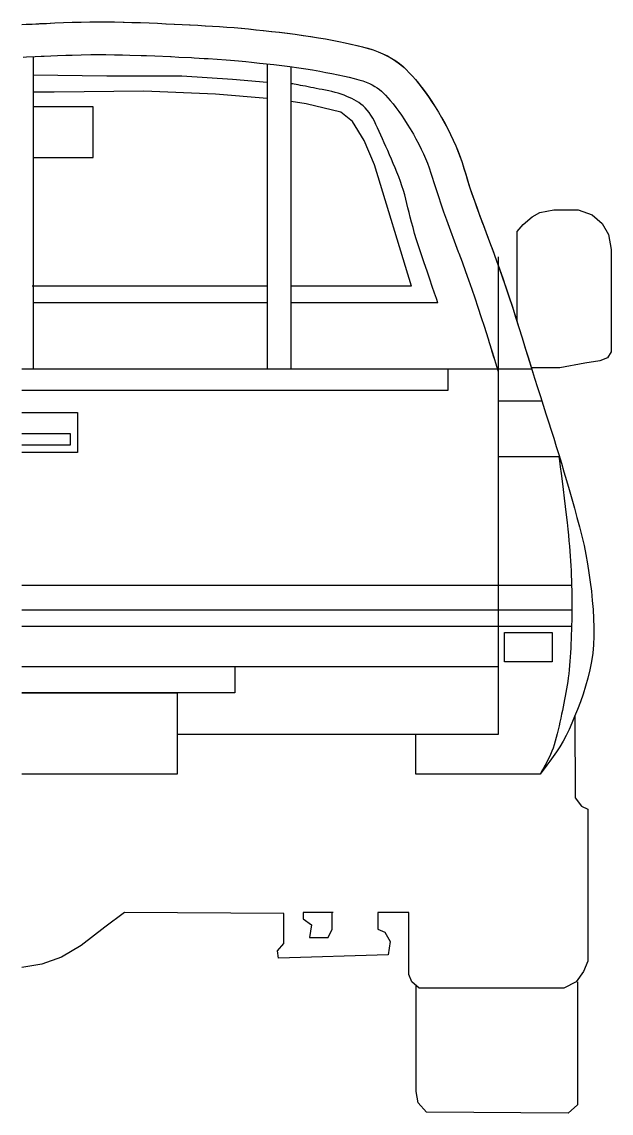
# Model space of a CAD drawing. Header units: millimetres. Extents: x -3256.2 to -3254.44, y 1846.43 to 1848.06.
# Drawn here: x -3255.322 to -3254.44, y 1846.425 to 1848.058 of the extents above; entities that cross this region are included whole.
import ezdxf

# ---------------------------------------------------------------- set-up
doc = ezdxf.new("R2010")
doc.units = ezdxf.units.MM
doc.header["$LTSCALE"] = 10
doc.layers.add('Veículos', color=2, linetype='Continuous')

msp = doc.modelspace()

# ---------------------------------------------------------------- linework, layer by layer
at = {"layer": 'Veículos'}
for p, q in [((-3255.3218, 1848.054), (-3255.3153, 1848.0542)), ((-3255.3218, 1848.054), (-3255.3151, 1848.0542)), ((-3255.3153, 1848.0542), (-3255.3068, 1848.0546)), ((-3255.3151, 1848.0542), (-3255.3065, 1848.0546)), ((-3255.3068, 1848.0546), (-3255.2953, 1848.0552)), ((-3255.3065, 1848.0546), (-3255.2964, 1848.0551)), ((-3255.2964, 1848.0551), (-3255.285, 1848.0556)), ((-3255.2953, 1848.0552), (-3255.2869, 1848.0556)), ((-3255.2869, 1848.0556), (-3255.2727, 1848.0562)), ((-3255.285, 1848.0556), (-3255.2726, 1848.0562)), ((-3255.2727, 1848.0562), (-3255.2597, 1848.0567)), ((-3255.2726, 1848.0562), (-3255.2597, 1848.0567)), ((-3255.2597, 1848.0567), (-3255.2463, 1848.0572)), ((-3255.2597, 1848.0567), (-3255.2464, 1848.0572)), ((-3255.2464, 1848.0572), (-3255.2331, 1848.0576)), ((-3255.2463, 1848.0572), (-3255.2331, 1848.0576)), ((-3255.2331, 1848.0576), (-3255.2201, 1848.0578)), ((-3255.2331, 1848.0576), (-3255.2201, 1848.0578)), ((-3255.2201, 1848.0578), (-3255.2077, 1848.0579)), ((-3255.2201, 1848.0578), (-3255.2077, 1848.0579)), ((-3255.2077, 1848.0579), (-3255.1955, 1848.0579)), ((-3255.2077, 1848.0579), (-3255.1955, 1848.0579)), ((-3255.1955, 1848.0579), (-3255.1843, 1848.0577)), ((-3255.1955, 1848.0579), (-3255.183, 1848.0577)), ((-3255.1843, 1848.0577), (-3255.1688, 1848.0574)), ((-3255.183, 1848.0577), (-3255.1703, 1848.0574)), ((-3255.1703, 1848.0574), (-3255.1574, 1848.0571)), ((-3255.1688, 1848.0574), (-3255.1574, 1848.0571)), ((-3255.1574, 1848.0571), (-3255.1448, 1848.0567)), ((-3255.1574, 1848.0571), (-3255.1445, 1848.0567)), ((-3255.1448, 1848.0567), (-3255.1315, 1848.0562)), ((-3255.1445, 1848.0567), (-3255.1316, 1848.0562)), ((-3255.1316, 1848.0562), (-3255.1188, 1848.0557)), ((-3255.1315, 1848.0562), (-3255.1188, 1848.0557)), ((-3255.1188, 1848.0557), (-3255.1062, 1848.0551)), ((-3255.1188, 1848.0557), (-3255.1061, 1848.0551)), ((-3255.1062, 1848.0551), (-3255.0937, 1848.0546)), ((-3255.1061, 1848.0551), (-3255.0938, 1848.0546)), ((-3255.0938, 1848.0546), (-3255.0818, 1848.054)), ((-3255.0937, 1848.0546), (-3255.0819, 1848.054)), ((-3255.0819, 1848.054), (-3255.0709, 1848.0534)), ((-3255.0818, 1848.054), (-3255.0701, 1848.0534)), ((-3255.0709, 1848.0534), (-3255.0588, 1848.0528)), ((-3255.0701, 1848.0534), (-3255.0588, 1848.0528)), ((-3255.0588, 1848.0528), (-3255.0473, 1848.0521)), ((-3255.0588, 1848.0528), (-3255.0477, 1848.0521)), ((-3255.0477, 1848.0521), (-3255.0367, 1848.0515)), ((-3255.0473, 1848.0521), (-3255.0367, 1848.0515)), ((-3255.0367, 1848.0515), (-3255.0259, 1848.0508)), ((-3255.0367, 1848.0515), (-3255.0259, 1848.0508)), ((-3255.0259, 1848.0508), (-3255.0154, 1848.05)), ((-3255.0259, 1848.0508), (-3255.0152, 1848.05)), ((-3255.0154, 1848.05), (-3255.0044, 1848.0492)), ((-3255.0152, 1848.05), (-3255.0044, 1848.0492)), ((-3255.0044, 1848.0492), (-3254.9934, 1848.0482)), ((-3255.0044, 1848.0492), (-3254.9936, 1848.0482)), ((-3254.9936, 1848.0482), (-3254.9827, 1848.0472)), ((-3254.9934, 1848.0482), (-3254.983, 1848.0472)), ((-3254.983, 1848.0472), (-3254.9714, 1848.0461)), ((-3254.9827, 1848.0472), (-3254.9716, 1848.0461)), ((-3254.9716, 1848.0461), (-3254.9602, 1848.0449)), ((-3254.9714, 1848.0461), (-3254.9606, 1848.0449)), ((-3254.9606, 1848.0449), (-3254.9478, 1848.0435)), ((-3254.9602, 1848.0449), (-3254.9485, 1848.0436)), ((-3254.9485, 1848.0436), (-3254.9366, 1848.0422)), ((-3254.9478, 1848.0435), (-3254.9368, 1848.0422)), ((-3254.9368, 1848.0422), (-3254.9243, 1848.0407)), ((-3254.9366, 1848.0422), (-3254.9247, 1848.0408)), ((-3254.9247, 1848.0408), (-3254.9128, 1848.0392)), ((-3254.9243, 1848.0407), (-3254.9128, 1848.0392)), ((-3254.9128, 1848.0392), (-3254.9004, 1848.0375)), ((-3254.9128, 1848.0392), (-3254.901, 1848.0376)), ((-3254.901, 1848.0376), (-3254.8895, 1848.0359)), ((-3254.9004, 1848.0375), (-3254.8901, 1848.036)), ((-3254.8901, 1848.036), (-3254.8783, 1848.0341)), ((-3254.8895, 1848.0359), (-3254.8783, 1848.0341)), ((-3254.8783, 1848.0341), (-3254.8676, 1848.0323)), ((-3254.8783, 1848.0341), (-3254.8676, 1848.0323)), ((-3254.8676, 1848.0323), (-3254.8574, 1848.0304)), ((-3254.8676, 1848.0323), (-3254.8574, 1848.0304)), ((-3254.8574, 1848.0304), (-3254.8478, 1848.0284)), ((-3254.8574, 1848.0304), (-3254.8478, 1848.0284)), ((-3254.8478, 1848.0284), (-3254.8381, 1848.0265)), ((-3254.8478, 1848.0284), (-3254.8384, 1848.0265)), ((-3254.8384, 1848.0265), (-3254.8293, 1848.0246)), ((-3254.8381, 1848.0265), (-3254.8299, 1848.0247)), ((-3254.8299, 1848.0247), (-3254.8202, 1848.0225)), ((-3254.8293, 1848.0246), (-3254.8206, 1848.0226)), ((-3254.8206, 1848.0226), (-3254.8122, 1848.0205)), ((-3254.8202, 1848.0225), (-3254.8123, 1848.0205)), ((-3254.8123, 1848.0205), (-3254.8038, 1848.0182)), ((-3254.8122, 1848.0205), (-3254.8041, 1848.0183)), ((-3254.8041, 1848.0183), (-3254.7963, 1848.0158)), ((-3254.8038, 1848.0182), (-3254.7965, 1848.0159)), ((-3254.7965, 1848.0159), (-3254.7886, 1848.013)), ((-3254.7963, 1848.0158), (-3254.7888, 1848.0131)), ((-3254.7888, 1848.0131), (-3254.7816, 1848.0101)), ((-3254.7886, 1848.013), (-3254.7817, 1848.0101)), ((-3254.7817, 1848.0101), (-3254.775, 1848.0068)), ((-3254.7816, 1848.0101), (-3254.7748, 1848.0067)), ((-3255.3199, 1848.0051), (-3255.3146, 1848.0053)), ((-3255.3146, 1848.0053), (-3255.3019, 1848.0059)), ((-3255.305, 1848.0057), (-3255.305, 1847.5384)), ((-3255.3019, 1848.0059), (-3255.293, 1848.0063)), ((-3255.293, 1848.0063), (-3255.2885, 1848.0065)), ((-3255.2885, 1848.0065), (-3255.2685, 1848.0074)), ((-3255.2685, 1848.0074), (-3255.256, 1848.0079)), ((-3255.256, 1848.0079), (-3255.2464, 1848.0082)), ((-3255.2464, 1848.0082), (-3255.2329, 1848.0086)), ((-3255.2329, 1848.0086), (-3255.2188, 1848.0089)), ((-3255.2188, 1848.0089), (-3255.2075, 1848.009)), ((-3255.2075, 1848.009), (-3255.1964, 1848.0089)), ((-3255.1964, 1848.0089), (-3255.1834, 1848.0087)), ((-3255.1834, 1848.0087), (-3255.1711, 1848.0085)), ((-3255.1711, 1848.0085), (-3255.1602, 1848.0082)), ((-3255.1602, 1848.0082), (-3255.1433, 1848.0077)), ((-3255.1433, 1848.0077), (-3255.1353, 1848.0074)), ((-3255.1353, 1848.0074), (-3255.1228, 1848.0069)), ((-3255.1228, 1848.0069), (-3255.0996, 1848.0058)), ((-3255.0996, 1848.0058), (-3255.0984, 1848.0058)), ((-3255.0984, 1848.0058), (-3255.0869, 1848.0052)), ((-3255.0869, 1848.0052), (-3255.0682, 1848.0043)), ((-3255.0682, 1848.0043), (-3255.0641, 1848.004)), ((-3255.0641, 1848.004), (-3255.0493, 1848.0032)), ((-3255.0493, 1848.0032), (-3255.0431, 1848.0028)), ((-3255.0431, 1848.0028), (-3255.0295, 1848.0019)), ((-3255.0295, 1848.0019), (-3255.0161, 1848.001)), ((-3255.0161, 1848.001), (-3255.0095, 1848.0005)), ((-3255.0095, 1848.0005), (-3254.9977, 1847.9995)), ((-3254.9977, 1847.9995), (-3254.987, 1847.9985)), ((-3254.987, 1847.9985), (-3254.9782, 1847.9976)), ((-3254.9782, 1847.9976), (-3254.9663, 1847.9963)), ((-3254.9663, 1847.9963), (-3254.9506, 1847.9946)), ((-3254.9549, 1847.995), (-3254.9549, 1847.5384)), ((-3254.9506, 1847.9946), (-3254.9448, 1847.9939)), ((-3254.9448, 1847.9939), (-3254.9288, 1847.9919)), ((-3254.775, 1848.0068), (-3254.7682, 1848.003)), ((-3254.7748, 1848.0067), (-3254.7684, 1848.0031)), ((-3254.7684, 1848.0031), (-3254.7625, 1847.9993)), ((-3254.7682, 1848.003), (-3254.7625, 1847.9994)), ((-3254.7625, 1847.9994), (-3254.7571, 1847.9954)), ((-3254.7625, 1847.9993), (-3254.757, 1847.9953)), ((-3254.7571, 1847.9954), (-3254.7516, 1847.9909)), ((-3254.757, 1847.9953), (-3254.7519, 1847.9911)), ((-3255.1945, 1847.9764), (-3255.305, 1847.978)), ((-3254.9288, 1847.9919), (-3254.9208, 1847.9909)), ((-3254.9208, 1847.9909), (-3254.9073, 1847.989)), ((-3254.9187, 1847.5384), (-3254.9187, 1847.9908)), ((-3254.9073, 1847.989), (-3254.8968, 1847.9875)), ((-3254.8968, 1847.9875), (-3254.887, 1847.9859)), ((-3254.887, 1847.9859), (-3254.8759, 1847.984)), ((-3254.8759, 1847.984), (-3254.867, 1847.9823)), ((-3254.867, 1847.9823), (-3254.8583, 1847.9806)), ((-3254.8583, 1847.9806), (-3254.8485, 1847.9786)), ((-3254.8485, 1847.9786), (-3254.8394, 1847.9767)), ((-3254.7519, 1847.9911), (-3254.747, 1847.9866)), ((-3254.7516, 1847.9909), (-3254.7471, 1847.9867)), ((-3254.7471, 1847.9867), (-3254.7423, 1847.9818)), ((-3254.747, 1847.9866), (-3254.7423, 1847.9818)), ((-3254.7423, 1847.9818), (-3254.7376, 1847.9767)), ((-3254.7423, 1847.9818), (-3254.7377, 1847.9767)), ((-3255.0826, 1847.9764), (-3255.1945, 1847.9764)), ((-3255.0069, 1847.9717), (-3255.0826, 1847.9764)), ((-3254.9549, 1847.9669), (-3255.0069, 1847.9717)), ((-3254.9167, 1847.965), (-3254.9187, 1847.9654)), ((-3254.9144, 1847.9646), (-3254.9167, 1847.965)), ((-3254.9116, 1847.9641), (-3254.9144, 1847.9646)), ((-3254.9084, 1847.9635), (-3254.9116, 1847.9641)), ((-3254.905, 1847.9629), (-3254.9084, 1847.9635)), ((-3254.9013, 1847.9622), (-3254.905, 1847.9629)), ((-3254.8975, 1847.9615), (-3254.9013, 1847.9622)), ((-3254.8935, 1847.9607), (-3254.8975, 1847.9615)), ((-3254.8394, 1847.9767), (-3254.832, 1847.975)), ((-3254.832, 1847.975), (-3254.8247, 1847.9732)), ((-3254.8247, 1847.9732), (-3254.8179, 1847.9713)), ((-3254.8179, 1847.9713), (-3254.8119, 1847.9694)), ((-3254.8119, 1847.9694), (-3254.8067, 1847.9675)), ((-3254.8067, 1847.9675), (-3254.8018, 1847.9655)), ((-3254.8018, 1847.9655), (-3254.7977, 1847.9635)), ((-3254.7977, 1847.9635), (-3254.7937, 1847.9612)), ((-3254.7937, 1847.9612), (-3254.7903, 1847.959)), ((-3254.7377, 1847.9767), (-3254.7331, 1847.9714)), ((-3254.7376, 1847.9767), (-3254.7332, 1847.9714)), ((-3254.7332, 1847.9714), (-3254.7287, 1847.966)), ((-3254.7331, 1847.9714), (-3254.7284, 1847.9656)), ((-3254.7287, 1847.966), (-3254.7236, 1847.9594)), ((-3254.7284, 1847.9656), (-3254.7236, 1847.9595)), ((-3255.2733, 1847.9528), (-3255.3048, 1847.9528)), ((-3255.1393, 1847.9543), (-3255.2733, 1847.9528)), ((-3255.0322, 1847.9496), (-3255.1393, 1847.9543)), ((-3254.9549, 1847.9433), (-3255.0322, 1847.9496)), ((-3254.8895, 1847.9599), (-3254.8935, 1847.9607)), ((-3254.8856, 1847.9591), (-3254.8895, 1847.9599)), ((-3254.8815, 1847.9582), (-3254.8856, 1847.9591)), ((-3254.877, 1847.9573), (-3254.8815, 1847.9582)), ((-3254.8724, 1847.9565), (-3254.877, 1847.9573)), ((-3254.8677, 1847.9555), (-3254.8724, 1847.9565)), ((-3254.8628, 1847.9545), (-3254.8677, 1847.9555)), ((-3254.8579, 1847.9535), (-3254.8628, 1847.9545)), ((-3254.8532, 1847.9523), (-3254.8579, 1847.9535)), ((-3254.8485, 1847.951), (-3254.8532, 1847.9523)), ((-3254.844, 1847.9496), (-3254.8485, 1847.951)), ((-3254.8399, 1847.948), (-3254.844, 1847.9496)), ((-3254.8359, 1847.9464), (-3254.8399, 1847.948)), ((-3254.8321, 1847.9448), (-3254.8359, 1847.9464)), ((-3254.8283, 1847.9431), (-3254.8321, 1847.9448)), ((-3254.7903, 1847.959), (-3254.787, 1847.9566)), ((-3254.787, 1847.9566), (-3254.784, 1847.9541)), ((-3254.784, 1847.9541), (-3254.781, 1847.9513)), ((-3254.781, 1847.9513), (-3254.778, 1847.9483)), ((-3254.778, 1847.9483), (-3254.7744, 1847.9444)), ((-3254.7236, 1847.9595), (-3254.7187, 1847.953)), ((-3254.7236, 1847.9594), (-3254.7187, 1847.9529)), ((-3254.7187, 1847.953), (-3254.7137, 1847.946)), ((-3254.7187, 1847.9529), (-3254.7134, 1847.9456)), ((-3254.7137, 1847.946), (-3254.7087, 1847.9386)), ((-3254.7134, 1847.9456), (-3254.7089, 1847.9389)), ((-3255.305, 1847.9307), (-3255.305, 1847.855)), ((-3255.215, 1847.9307), (-3255.305, 1847.9307)), ((-3255.215, 1847.855), (-3255.215, 1847.9307)), ((-3254.8966, 1847.9354), (-3254.9187, 1847.9386)), ((-3254.8446, 1847.9228), (-3254.8966, 1847.9354)), ((-3254.8247, 1847.9413), (-3254.8283, 1847.9431)), ((-3254.8212, 1847.9394), (-3254.8247, 1847.9413)), ((-3254.8178, 1847.9373), (-3254.8212, 1847.9394)), ((-3254.8145, 1847.9349), (-3254.8178, 1847.9373)), ((-3254.8113, 1847.9323), (-3254.8145, 1847.9349)), ((-3254.8082, 1847.9293), (-3254.8113, 1847.9323)), ((-3254.8052, 1847.926), (-3254.8082, 1847.9293)), ((-3254.7744, 1847.9444), (-3254.7707, 1847.94)), ((-3254.7707, 1847.94), (-3254.7666, 1847.935)), ((-3254.7666, 1847.935), (-3254.7625, 1847.9298)), ((-3254.7625, 1847.9298), (-3254.7579, 1847.9237)), ((-3254.7089, 1847.9389), (-3254.7037, 1847.9309)), ((-3254.7087, 1847.9386), (-3254.7037, 1847.9309)), ((-3254.7037, 1847.9309), (-3254.6988, 1847.9229)), ((-3254.7037, 1847.9309), (-3254.6988, 1847.9229)), ((-3254.8272, 1847.9086), (-3254.8446, 1847.9228)), ((-3254.8023, 1847.9222), (-3254.8052, 1847.926)), ((-3254.7996, 1847.9182), (-3254.8023, 1847.9222)), ((-3254.797, 1847.9138), (-3254.7996, 1847.9182)), ((-3254.7945, 1847.9091), (-3254.797, 1847.9138)), ((-3254.7579, 1847.9237), (-3254.7539, 1847.9181)), ((-3254.7539, 1847.9181), (-3254.7494, 1847.9115)), ((-3254.6988, 1847.9229), (-3254.6942, 1847.915)), ((-3254.6988, 1847.9229), (-3254.694, 1847.9147)), ((-3254.6942, 1847.915), (-3254.689, 1847.9057)), ((-3254.694, 1847.9147), (-3254.6893, 1847.9063)), ((-3254.8099, 1847.8803), (-3254.8272, 1847.9086)), ((-3254.7921, 1847.9042), (-3254.7945, 1847.9091)), ((-3254.7897, 1847.8991), (-3254.7921, 1847.9042)), ((-3254.7873, 1847.8938), (-3254.7897, 1847.8991)), ((-3254.7494, 1847.9115), (-3254.7453, 1847.905)), ((-3254.7453, 1847.905), (-3254.741, 1847.898)), ((-3254.741, 1847.898), (-3254.7362, 1847.8898)), ((-3254.6893, 1847.9063), (-3254.6848, 1847.8978)), ((-3254.689, 1847.9057), (-3254.6847, 1847.8976)), ((-3254.6848, 1847.8978), (-3254.6805, 1847.8893)), ((-3254.6847, 1847.8976), (-3254.6805, 1847.8895)), ((-3254.7941, 1847.844), (-3254.8099, 1847.8803)), ((-3254.785, 1847.8883), (-3254.7873, 1847.8938)), ((-3254.7825, 1847.8828), (-3254.785, 1847.8883)), ((-3254.78, 1847.8771), (-3254.7825, 1847.8828)), ((-3254.7362, 1847.8898), (-3254.7324, 1847.8831)), ((-3254.7324, 1847.8831), (-3254.7281, 1847.8751)), ((-3254.6805, 1847.8895), (-3254.6765, 1847.8809)), ((-3254.6805, 1847.8893), (-3254.6764, 1847.8808)), ((-3254.6765, 1847.8809), (-3254.6726, 1847.8723)), ((-3254.6764, 1847.8808), (-3254.6727, 1847.8724)), ((-3254.7773, 1847.8713), (-3254.78, 1847.8771)), ((-3254.7746, 1847.8653), (-3254.7773, 1847.8713)), ((-3254.7718, 1847.8591), (-3254.7746, 1847.8653)), ((-3254.7281, 1847.8751), (-3254.7243, 1847.8674)), ((-3254.7243, 1847.8674), (-3254.7208, 1847.8602)), ((-3254.6727, 1847.8724), (-3254.6693, 1847.8641)), ((-3254.6726, 1847.8723), (-3254.6694, 1847.8643)), ((-3254.6694, 1847.8643), (-3254.6663, 1847.8556)), ((-3254.6693, 1847.8641), (-3254.6663, 1847.8558)), ((-3255.305, 1847.855), (-3255.215, 1847.855)), ((-3254.769, 1847.8527), (-3254.7718, 1847.8591)), ((-3254.7662, 1847.8462), (-3254.769, 1847.8527)), ((-3254.7208, 1847.8602), (-3254.7179, 1847.8537)), ((-3254.7179, 1847.8537), (-3254.715, 1847.8464)), ((-3254.6663, 1847.8558), (-3254.6634, 1847.8473)), ((-3254.6663, 1847.8556), (-3254.6634, 1847.8473)), ((-3254.6634, 1847.8473), (-3254.6608, 1847.8392)), ((-3254.6634, 1847.8473), (-3254.6607, 1847.8387)), ((-3254.739, 1847.6627), (-3254.7941, 1847.844)), ((-3254.7634, 1847.8395), (-3254.7662, 1847.8462)), ((-3254.7607, 1847.8328), (-3254.7634, 1847.8395)), ((-3254.758, 1847.8261), (-3254.7607, 1847.8328)), ((-3254.715, 1847.8464), (-3254.7125, 1847.8395)), ((-3254.7125, 1847.8395), (-3254.7098, 1847.8317)), ((-3254.7098, 1847.8317), (-3254.7074, 1847.8241)), ((-3254.6608, 1847.8392), (-3254.6569, 1847.8267)), ((-3254.6607, 1847.8387), (-3254.6579, 1847.8299)), ((-3254.7555, 1847.8193), (-3254.758, 1847.8261)), ((-3254.7532, 1847.8125), (-3254.7555, 1847.8193)), ((-3254.7074, 1847.8241), (-3254.7059, 1847.8193)), ((-3254.7059, 1847.8193), (-3254.7016, 1847.8058)), ((-3254.6579, 1847.8299), (-3254.655, 1847.8207)), ((-3254.6569, 1847.8267), (-3254.6547, 1847.8197)), ((-3254.655, 1847.8207), (-3254.652, 1847.8111)), ((-3254.6547, 1847.8197), (-3254.652, 1847.8111)), ((-3254.751, 1847.8058), (-3254.7532, 1847.8125)), ((-3254.7491, 1847.7992), (-3254.751, 1847.8058)), ((-3254.7474, 1847.7927), (-3254.7491, 1847.7992)), ((-3254.7016, 1847.8058), (-3254.6987, 1847.7964)), ((-3254.652, 1847.8111), (-3254.6486, 1847.8008)), ((-3254.652, 1847.8111), (-3254.6486, 1847.801)), ((-3254.6486, 1847.801), (-3254.6449, 1847.7903)), ((-3254.6486, 1847.8008), (-3254.6449, 1847.7901)), ((-3254.7458, 1847.7862), (-3254.7474, 1847.7927)), ((-3254.7442, 1847.7795), (-3254.7458, 1847.7862)), ((-3254.6987, 1847.7964), (-3254.6951, 1847.7857)), ((-3254.6951, 1847.7857), (-3254.691, 1847.7737)), ((-3254.6449, 1847.7903), (-3254.6408, 1847.779)), ((-3254.6449, 1847.7901), (-3254.6411, 1847.7796)), ((-3254.7426, 1847.7726), (-3254.7442, 1847.7795)), ((-3254.7408, 1847.7655), (-3254.7426, 1847.7726)), ((-3254.7389, 1847.758), (-3254.7408, 1847.7655)), ((-3254.691, 1847.7737), (-3254.6866, 1847.7616)), ((-3254.6411, 1847.7796), (-3254.6368, 1847.7679)), ((-3254.6408, 1847.779), (-3254.6365, 1847.7672)), ((-3254.6368, 1847.7679), (-3254.632, 1847.7552)), ((-3254.6365, 1847.7672), (-3254.6319, 1847.7548)), ((-3254.572, 1847.7549), (-3254.5586, 1847.7662)), ((-3254.5586, 1847.7662), (-3254.547, 1847.7729)), ((-3254.547, 1847.7729), (-3254.5262, 1847.7766)), ((-3254.5262, 1847.7766), (-3254.4896, 1847.7766)), ((-3254.4896, 1847.7766), (-3254.4687, 1847.769)), ((-3254.4687, 1847.769), (-3254.4538, 1847.7564)), ((-3254.7367, 1847.75), (-3254.7389, 1847.758)), ((-3254.7343, 1847.7415), (-3254.7367, 1847.75)), ((-3254.6866, 1847.7616), (-3254.6826, 1847.7507)), ((-3254.6826, 1847.7507), (-3254.6729, 1847.7248)), ((-3254.632, 1847.7552), (-3254.6313, 1847.7533)), ((-3254.6319, 1847.7548), (-3254.6272, 1847.7421)), ((-3254.6313, 1847.7533), (-3254.6207, 1847.7247)), ((-3254.5811, 1847.7441), (-3254.572, 1847.7549)), ((-3254.4538, 1847.7564), (-3254.4442, 1847.7399)), ((-3254.7313, 1847.732), (-3254.7343, 1847.7415)), ((-3254.6272, 1847.7421), (-3254.6223, 1847.729)), ((-3254.5811, 1847.6118), (-3254.5811, 1847.7441)), ((-3254.4442, 1847.7399), (-3254.4403, 1847.7175)), ((-3254.7278, 1847.7212), (-3254.7313, 1847.732)), ((-3254.7239, 1847.7095), (-3254.7278, 1847.7212)), ((-3254.6729, 1847.7248), (-3254.6689, 1847.7138)), ((-3254.6223, 1847.729), (-3254.6173, 1847.7157)), ((-3254.6207, 1847.7247), (-3254.6184, 1847.7186)), ((-3254.6184, 1847.7186), (-3254.6118, 1847.7005)), ((-3254.4403, 1847.7175), (-3254.4403, 1847.5644)), ((-3254.7199, 1847.6973), (-3254.7239, 1847.7095)), ((-3254.6689, 1847.7138), (-3254.6681, 1847.7117)), ((-3254.6681, 1847.7117), (-3254.6633, 1847.6988)), ((-3254.6173, 1847.7157), (-3254.6123, 1847.7021)), ((-3254.6123, 1847.7021), (-3254.6074, 1847.6883)), ((-3254.6118, 1847.7005), (-3254.6079, 1847.6896)), ((-3254.6092, 1847.7063), (-3254.6092, 1846.992)), ((-3254.7157, 1847.6851), (-3254.7199, 1847.6973)), ((-3254.7117, 1847.6732), (-3254.7157, 1847.6851)), ((-3254.6633, 1847.6988), (-3254.6581, 1847.6846)), ((-3254.6581, 1847.6846), (-3254.6536, 1847.6722)), ((-3254.6079, 1847.6896), (-3254.6021, 1847.6734)), ((-3254.6074, 1847.6883), (-3254.6025, 1847.6744)), ((-3254.7079, 1847.6621), (-3254.7117, 1847.6732)), ((-3254.6536, 1847.6722), (-3254.6486, 1847.658)), ((-3254.6025, 1847.6744), (-3254.5977, 1847.6604)), ((-3254.6021, 1847.6734), (-3254.5978, 1847.6608)), ((-3254.9549, 1847.6627), (-3255.3064, 1847.6627)), ((-3254.739, 1847.6627), (-3254.9187, 1847.6627)), ((-3254.7045, 1847.6522), (-3254.7079, 1847.6621)), ((-3254.7017, 1847.6439), (-3254.7045, 1847.6522)), ((-3254.6486, 1847.658), (-3254.6441, 1847.6449)), ((-3254.5978, 1847.6608), (-3254.5927, 1847.6454)), ((-3254.5977, 1847.6604), (-3254.5929, 1847.6461)), ((-3254.9549, 1847.6375), (-3255.305, 1847.6375)), ((-3254.6996, 1847.6375), (-3254.9187, 1847.6375)), ((-3254.6996, 1847.6375), (-3254.7017, 1847.6439)), ((-3254.6441, 1847.6449), (-3254.6395, 1847.631)), ((-3254.5929, 1847.6461), (-3254.5881, 1847.6314)), ((-3254.5927, 1847.6454), (-3254.5884, 1847.6324)), ((-3254.6395, 1847.631), (-3254.6345, 1847.6158)), ((-3254.5884, 1847.6324), (-3254.583, 1847.6154)), ((-3254.5881, 1847.6314), (-3254.5833, 1847.6162)), ((-3254.6345, 1847.6158), (-3254.6304, 1847.6029)), ((-3254.6304, 1847.6029), (-3254.6243, 1847.5835)), ((-3254.5833, 1847.6162), (-3254.5784, 1847.6009)), ((-3254.583, 1847.6154), (-3254.5784, 1847.6009)), ((-3254.5784, 1847.6009), (-3254.5736, 1847.5854)), ((-3254.5784, 1847.6009), (-3254.5736, 1847.5854)), ((-3254.5736, 1847.5854), (-3254.5682, 1847.5681)), ((-3254.5736, 1847.5854), (-3254.5688, 1847.5699)), ((-3254.6243, 1847.5835), (-3254.6227, 1847.5784)), ((-3254.6227, 1847.5784), (-3254.6153, 1847.5546)), ((-3254.5688, 1847.5699), (-3254.5641, 1847.5546)), ((-3254.6153, 1847.5546), (-3254.6187, 1847.5656)), ((-3254.6187, 1847.5656), (-3254.6091, 1847.5347)), ((-3254.5682, 1847.5681), (-3254.5599, 1847.5413)), ((-3254.5641, 1847.5546), (-3254.5594, 1847.5396)), ((-3254.4456, 1847.5552), (-3254.4571, 1847.551)), ((-3254.4403, 1847.5644), (-3254.4456, 1847.5552)), ((-3254.5587, 1847.5384), (-3255.3218, 1847.5384)), ((-3254.6843, 1847.5069), (-3254.6843, 1847.5384)), ((-3254.5599, 1847.5413), (-3254.5573, 1847.5327)), ((-3254.5594, 1847.5396), (-3254.5549, 1847.5249)), ((-3254.517, 1847.5405), (-3254.5586, 1847.5405)), ((-3254.4796, 1847.5471), (-3254.517, 1847.5405)), ((-3254.4571, 1847.551), (-3254.4796, 1847.5471)), ((-3254.5549, 1847.5249), (-3254.5505, 1847.5109)), ((-3255.3218, 1847.5069), (-3254.6843, 1847.5069)), ((-3254.5505, 1847.5109), (-3254.5462, 1847.4974)), ((-3254.6092, 1847.491), (-3254.545, 1847.491)), ((-3254.5462, 1847.4974), (-3254.542, 1847.4844)), ((-3255.3218, 1847.4736), (-3255.2386, 1847.4736)), ((-3255.2386, 1847.4736), (-3255.2386, 1847.4137)), ((-3254.542, 1847.4844), (-3254.538, 1847.4717)), ((-3254.538, 1847.4717), (-3254.534, 1847.4594)), ((-3254.534, 1847.4594), (-3254.53, 1847.4472)), ((-3255.3218, 1847.4421), (-3255.2497, 1847.4421)), ((-3255.2497, 1847.4421), (-3255.2497, 1847.4247)), ((-3254.53, 1847.4472), (-3254.5262, 1847.435)), ((-3255.2497, 1847.4247), (-3255.3218, 1847.4247)), ((-3254.5262, 1847.435), (-3254.5224, 1847.4228)), ((-3254.5224, 1847.4228), (-3254.5186, 1847.4105)), ((-3255.2386, 1847.4137), (-3255.3218, 1847.4137)), ((-3254.6092, 1847.4077), (-3254.5185, 1847.4077)), ((-3254.5186, 1847.4105), (-3254.5148, 1847.3979)), ((-3254.5185, 1847.4077), (-3254.5177, 1847.4011)), ((-3254.5177, 1847.4011), (-3254.5166, 1847.3924)), ((-3254.5166, 1847.3924), (-3254.5152, 1847.3821)), ((-3254.5148, 1847.3979), (-3254.5111, 1847.3849)), ((-3254.5152, 1847.3821), (-3254.5138, 1847.3706)), ((-3254.5111, 1847.3849), (-3254.5073, 1847.3716)), ((-3254.5138, 1847.3706), (-3254.5122, 1847.3582)), ((-3254.5122, 1847.3582), (-3254.5106, 1847.3455)), ((-3254.5073, 1847.3716), (-3254.5033, 1847.3581)), ((-3254.5033, 1847.3581), (-3254.4993, 1847.3443)), ((-3254.5106, 1847.3455), (-3254.509, 1847.3328)), ((-3254.4993, 1847.3443), (-3254.4953, 1847.3305)), ((-3254.509, 1847.3328), (-3254.5075, 1847.3206)), ((-3254.4953, 1847.3305), (-3254.4914, 1847.3165)), ((-3254.5075, 1847.3206), (-3254.5062, 1847.3092)), ((-3254.5062, 1847.3092), (-3254.5051, 1847.2991)), ((-3254.4914, 1847.3165), (-3254.4877, 1847.3026)), ((-3254.5051, 1847.2991), (-3254.5042, 1847.2902)), ((-3254.4877, 1847.3026), (-3254.4842, 1847.2886)), ((-3254.5042, 1847.2902), (-3254.5034, 1847.2817)), ((-3254.5034, 1847.2817), (-3254.5027, 1847.2737)), ((-3254.4842, 1847.2886), (-3254.4809, 1847.2747)), ((-3254.5027, 1847.2737), (-3254.5021, 1847.266)), ((-3254.5021, 1847.266), (-3254.5015, 1847.2586)), ((-3254.4809, 1847.2747), (-3254.4781, 1847.2609)), ((-3254.4781, 1847.2609), (-3254.4757, 1847.2472)), ((-3254.5015, 1847.2586), (-3254.501, 1847.2514)), ((-3254.501, 1847.2514), (-3254.5006, 1847.2442)), ((-3254.5006, 1847.2442), (-3254.5003, 1847.2371)), ((-3254.4757, 1847.2472), (-3254.4736, 1847.2335)), ((-3254.5003, 1847.2371), (-3254.4999, 1847.2298)), ((-3254.4999, 1847.2298), (-3254.4996, 1847.2224)), ((-3254.4736, 1847.2335), (-3254.4717, 1847.2199)), ((-3254.4994, 1847.2148), (-3255.3218, 1847.2148)), ((-3254.4996, 1847.2224), (-3254.4994, 1847.2148)), ((-3254.4994, 1847.2148), (-3254.4992, 1847.2073)), ((-3254.4717, 1847.2199), (-3254.4699, 1847.2061)), ((-3254.4992, 1847.2073), (-3254.4991, 1847.1997)), ((-3254.4991, 1847.1997), (-3254.499, 1847.1922)), ((-3254.4699, 1847.2061), (-3254.4685, 1847.1924)), ((-3255.3218, 1847.1785), (-3254.499, 1847.1785)), ((-3254.4991, 1847.1773), (-3254.4992, 1847.1699)), ((-3254.499, 1847.1847), (-3254.4991, 1847.1773)), ((-3254.499, 1847.1922), (-3254.499, 1847.1847)), ((-3254.4685, 1847.1924), (-3254.4673, 1847.1788)), ((-3254.4673, 1847.1788), (-3254.4665, 1847.1653)), ((-3254.4993, 1847.1626), (-3254.4994, 1847.1554)), ((-3254.4992, 1847.1699), (-3254.4993, 1847.1626)), ((-3254.4665, 1847.1653), (-3254.4661, 1847.1519)), ((-3255.3218, 1847.1539), (-3254.4994, 1847.1539)), ((-3254.4996, 1847.1484), (-3254.4999, 1847.1414)), ((-3254.4994, 1847.1554), (-3254.4996, 1847.1484)), ((-3254.4661, 1847.1519), (-3254.4662, 1847.1388)), ((-3254.5997, 1847.1004), (-3254.5997, 1847.1443)), ((-3254.5997, 1847.1443), (-3254.5284, 1847.1443)), ((-3254.5284, 1847.1443), (-3254.5284, 1847.1004)), ((-3254.5001, 1847.1345), (-3254.5004, 1847.1277)), ((-3254.4999, 1847.1414), (-3254.5001, 1847.1345)), ((-3254.4662, 1847.1388), (-3254.4667, 1847.1259)), ((-3254.5011, 1847.1143), (-3254.5015, 1847.1077)), ((-3254.5007, 1847.121), (-3254.5011, 1847.1143)), ((-3254.5004, 1847.1277), (-3254.5007, 1847.121)), ((-3254.4678, 1847.1134), (-3254.4696, 1847.101)), ((-3254.4667, 1847.1259), (-3254.4678, 1847.1134)), ((-3254.5284, 1847.1004), (-3254.5997, 1847.1004)), ((-3254.502, 1847.1013), (-3254.5025, 1847.0949)), ((-3254.5015, 1847.1077), (-3254.502, 1847.1013)), ((-3254.4696, 1847.101), (-3254.472, 1847.0885)), ((-3255.3218, 1847.0937), (-3255.0031, 1847.0937)), ((-3255.0031, 1847.0937), (-3254.6092, 1847.0937)), ((-3255.0031, 1847.0937), (-3255.0031, 1847.0543)), ((-3254.5037, 1847.0826), (-3254.5045, 1847.0767)), ((-3254.5031, 1847.0887), (-3254.5037, 1847.0826)), ((-3254.5025, 1847.0949), (-3254.5031, 1847.0887)), ((-3254.472, 1847.0885), (-3254.475, 1847.0762)), ((-3254.5061, 1847.0654), (-3254.507, 1847.06)), ((-3254.5052, 1847.071), (-3254.5061, 1847.0654)), ((-3254.5045, 1847.0767), (-3254.5052, 1847.071)), ((-3254.4785, 1847.064), (-3254.4823, 1847.0521)), ((-3254.475, 1847.0762), (-3254.4785, 1847.064)), ((-3255.3218, 1847.0543), (-3255.0896, 1847.0543)), ((-3255.0031, 1847.0543), (-3255.3218, 1847.0543)), ((-3255.0896, 1847.0543), (-3255.0896, 1846.9323)), ((-3254.5089, 1847.0493), (-3254.51, 1847.044)), ((-3254.5079, 1847.0546), (-3254.5089, 1847.0493)), ((-3254.507, 1847.06), (-3254.5079, 1847.0546)), ((-3254.4823, 1847.0521), (-3254.4864, 1847.0405)), ((-3254.5122, 1847.0333), (-3254.5133, 1847.0278)), ((-3254.5111, 1847.0387), (-3254.5122, 1847.0333)), ((-3254.51, 1847.044), (-3254.5111, 1847.0387)), ((-3254.4864, 1847.0405), (-3254.4907, 1847.0294)), ((-3254.5157, 1847.0164), (-3254.517, 1847.0105)), ((-3254.5145, 1847.0221), (-3254.5157, 1847.0164)), ((-3254.5133, 1847.0278), (-3254.5145, 1847.0221)), ((-3254.495, 1847.0187), (-3254.4992, 1847.0087)), ((-3254.4907, 1847.0294), (-3254.495, 1847.0187)), ((-3254.4947, 1847.0194), (-3254.4939, 1846.8972)), ((-3254.5196, 1846.9987), (-3254.5209, 1846.9929)), ((-3254.5182, 1847.0046), (-3254.5196, 1846.9987)), ((-3254.517, 1847.0105), (-3254.5182, 1847.0046)), ((-3254.5032, 1846.9992), (-3254.5074, 1846.9903)), ((-3254.4992, 1847.0087), (-3254.5032, 1846.9992)), ((-3254.6092, 1846.992), (-3255.0896, 1846.992)), ((-3254.7326, 1846.9323), (-3254.7326, 1846.992)), ((-3254.5239, 1846.9818), (-3254.5254, 1846.9765)), ((-3254.5224, 1846.9872), (-3254.5239, 1846.9818)), ((-3254.5209, 1846.9929), (-3254.5224, 1846.9872)), ((-3254.5121, 1846.9818), (-3254.517, 1846.9736)), ((-3254.5074, 1846.9903), (-3254.5121, 1846.9818)), ((-3254.5288, 1846.9668), (-3254.5309, 1846.962)), ((-3254.527, 1846.9716), (-3254.5288, 1846.9668)), ((-3254.5221, 1846.9659), (-3254.5271, 1846.9587)), ((-3254.5254, 1846.9765), (-3254.527, 1846.9716)), ((-3254.517, 1846.9736), (-3254.5221, 1846.9659)), ((-3254.5354, 1846.9528), (-3254.5376, 1846.9484)), ((-3254.5319, 1846.952), (-3254.5365, 1846.946)), ((-3254.5331, 1846.9573), (-3254.5354, 1846.9528)), ((-3254.5309, 1846.962), (-3254.5331, 1846.9573)), ((-3254.5271, 1846.9587), (-3254.5319, 1846.952)), ((-3255.0896, 1846.9323), (-3255.3218, 1846.9323)), ((-3254.5465, 1846.9323), (-3254.7326, 1846.9323)), ((-3254.5439, 1846.9361), (-3254.5465, 1846.9323)), ((-3254.5453, 1846.9346), (-3254.5465, 1846.9323)), ((-3254.5438, 1846.9374), (-3254.5453, 1846.9346)), ((-3254.5405, 1846.9407), (-3254.5439, 1846.9361)), ((-3254.5419, 1846.9407), (-3254.5438, 1846.9374)), ((-3254.5399, 1846.9444), (-3254.5419, 1846.9407)), ((-3254.5365, 1846.946), (-3254.5405, 1846.9407)), ((-3254.5376, 1846.9484), (-3254.5399, 1846.9444)), ((-3254.4939, 1846.8972), (-3254.4847, 1846.8848)), ((-3254.4847, 1846.8848), (-3254.4754, 1846.8802)), ((-3254.4754, 1846.8802), (-3254.4754, 1846.6528)), ((-3255.1684, 1846.7255), (-3255.1977, 1846.7038)), ((-3254.9301, 1846.7239), (-3255.1684, 1846.7255)), ((-3254.9301, 1846.6791), (-3254.9301, 1846.7239)), ((-3254.8559, 1846.7255), (-3254.9008, 1846.7255)), ((-3254.9008, 1846.7255), (-3254.9008, 1846.7162)), ((-3254.8574, 1846.7007), (-3254.8574, 1846.7255)), ((-3254.743, 1846.7255), (-3254.7894, 1846.7255)), ((-3254.7894, 1846.7255), (-3254.7894, 1846.7007)), ((-3254.743, 1846.6327), (-3254.743, 1846.7255)), ((-3255.1977, 1846.7038), (-3255.2333, 1846.676)), ((-3254.9008, 1846.7162), (-3254.8884, 1846.7069)), ((-3254.8884, 1846.7069), (-3254.8915, 1846.6884)), ((-3254.8915, 1846.6884), (-3254.8636, 1846.6884)), ((-3254.8636, 1846.6884), (-3254.8574, 1846.7007)), ((-3254.7894, 1846.7007), (-3254.7786, 1846.6961)), ((-3254.7786, 1846.6961), (-3254.7708, 1846.6822)), ((-3255.2333, 1846.676), (-3255.2627, 1846.659)), ((-3254.9394, 1846.6683), (-3254.9301, 1846.6791)), ((-3254.7708, 1846.6822), (-3254.7739, 1846.6621)), ((-3255.2627, 1846.659), (-3255.2921, 1846.6481)), ((-3254.9379, 1846.6574), (-3254.9394, 1846.6683)), ((-3254.7739, 1846.6621), (-3254.9379, 1846.6574)), ((-3255.2921, 1846.6481), (-3255.3218, 1846.6435)), ((-3254.4754, 1846.6528), (-3254.4816, 1846.6373)), ((-3254.7383, 1846.6218), (-3254.743, 1846.6327)), ((-3254.4816, 1846.6373), (-3254.4924, 1846.6218)), ((-3254.7275, 1846.6126), (-3254.7383, 1846.6218)), ((-3254.7321, 1846.4579), (-3254.7321, 1846.6157)), ((-3254.511, 1846.6126), (-3254.7275, 1846.6126)), ((-3254.4924, 1846.6218), (-3254.511, 1846.6126)), ((-3254.4908, 1846.6218), (-3254.4908, 1846.4378)), ((-3254.7291, 1846.4409), (-3254.7321, 1846.4579)), ((-3254.7167, 1846.4269), (-3254.7291, 1846.4409)), ((-3254.5048, 1846.4254), (-3254.7167, 1846.4269)), ((-3254.4908, 1846.4378), (-3254.5048, 1846.4254))]:
    msp.add_line(p, q, dxfattribs=at)

doc.saveas('drawing.dxf')
